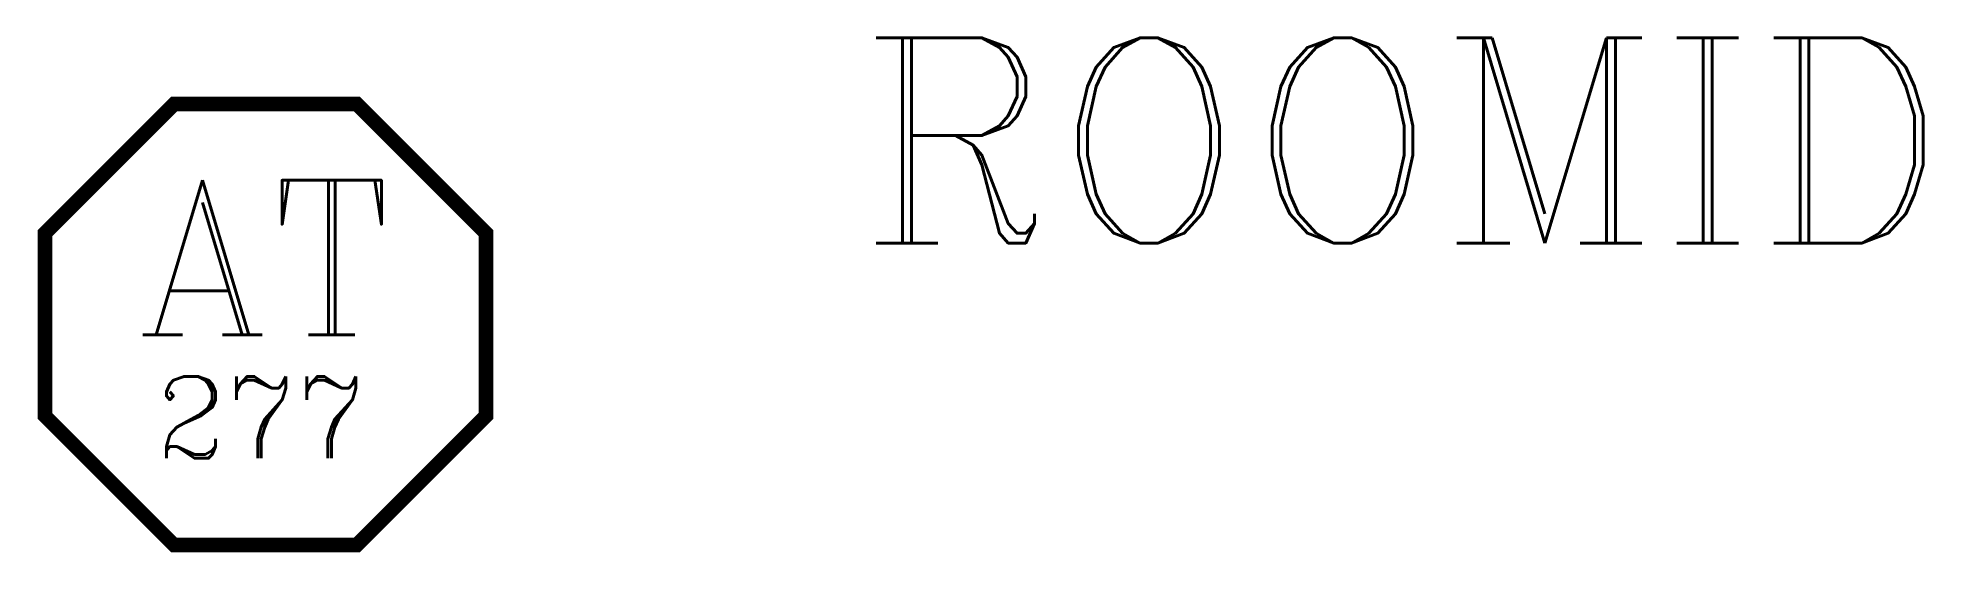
# Model space of a CAD drawing. Header units: inches. Extents: x -11.8 to 85.8, y -11.8 to 14.8.
import ezdxf
from ezdxf.enums import TextEntityAlignment as Align

# ---------------------------------------------------------------- set-up
doc = ezdxf.new("R2010")
doc.units = ezdxf.units.IN
doc.header["$LTSCALE"] = 48
doc.header["$MEASUREMENT"] = 0
doc.styles.add('FSL12-1', font='complex.shx')
doc.styles.add('ROMANC', font='COMPLEX.SHX')
doc.styles.add('WSNotes', font='complex.shx', dxfattribs={"height": 18})

msp = doc.modelspace()

# ---------------------------------------------------------------- texts
at = {"style": 'WSNotes', "flags": 1}
msp.add_attdef('ROOMID', (30.7, 4.217), '', height=10.625, dxfattribs=at)

# ---------------------------------------------------------------- wipeouts: each hides what was drawn before it
msp.add_wipeout([(-11.412, -11.412), (11.412, -11.412), (11.412, 11.412), (-11.412, 11.412)])

# ---------------------------------------------------------------- next in the draw order: linework, layer by layer
at = {"const_width": 0.75}
msp.add_lwpolyline([(4.727, -11.412), (11.412, -4.727), (11.412, 4.727), (4.727, 11.412), (-4.727, 11.412), (-11.412, 4.727), (-11.412, -4.727), (-4.727, -11.412)], close=True, dxfattribs=at)

# ---------------------------------------------------------------- next in the draw order: texts
at = {"linetype": 'Continuous', "style": 'FSL12-1'}
msp.add_text('AT', height=8, dxfattribs=at).set_placement((0, 3.464), align=Align.MIDDLE_CENTER)
at = {"insert": (-5.668, -2.683), "char_height": 4.2378, "width": 28.25226, "attachment_point": 1, "style": 'ROMANC'}
msp.add_mtext('277', dxfattribs=at)

doc.saveas('drawing.dxf')
